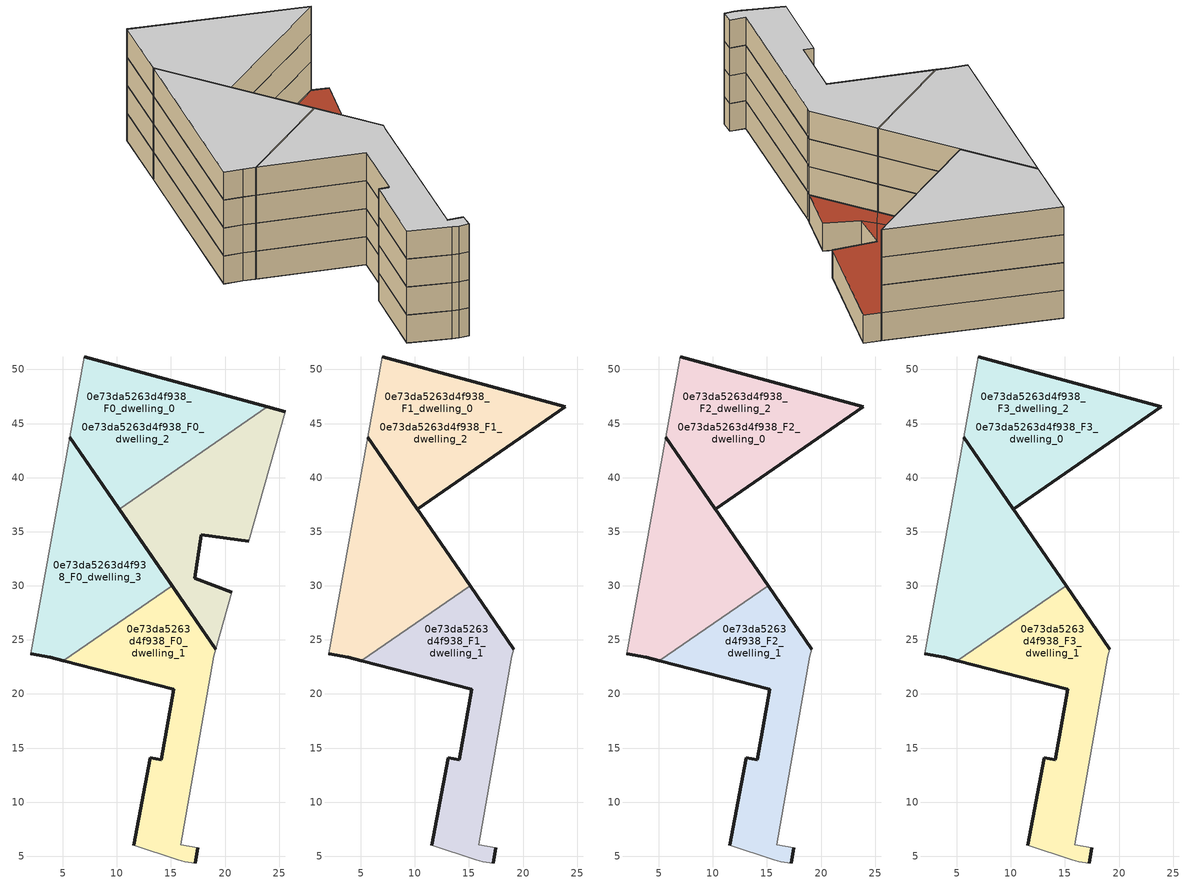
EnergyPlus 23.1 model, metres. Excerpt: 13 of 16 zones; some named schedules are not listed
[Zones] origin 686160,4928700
0e73da5263d4f938_F0_dwelling_0
 floor ground (EU_floor_Construction): 23.92,46.54 6.97,51.15 5.63,43.73 10.22,37.09 z0; 15.1,30.02 5.63,43.73 2.02,23.73 3.82,23.38 5.03,23.07 z0; 22.19,34.1 25.58,46.09 23.92,46.54 10.22,37.09 15.1,30.02 17.78,34.72 z0; 17.22,30.68 17.78,34.72 15.1,30.02 z0; 19.15,24.14 20.6,29.4 17.22,30.68 15.1,30.02 z0
 wall outside (EU_wall_Construction): 5.63,43.73 15.1,30.02 / 5.03,23.07 3.82,23.38 2.02,23.73 z0:3
 wall adiabatic (EU_wall_Construction): 2.02,23.73 5.63,43.73 z0:3
 wall to 0e73da5263d4f938_F0_dwelling_1 (EU_wall_Construction): 15.1,30.02 5.03,23.07 z0:3
 roof outside (EU_floor_Construction): 5.63,43.73 15.1,30.02 5.03,23.07 3.82,23.38 2.02,23.73 z3; 5.63,43.73 11.03,37.65 10.22,37.09 z3; 11.03,37.65 16.16,31.88 15.1,30.02 10.22,37.09 z3; 23.92,46.54 11.03,37.65 5.63,43.73 6.97,51.15 z3; 25.58,46.09 22.19,34.1 17.78,34.72 16.16,31.88 11.03,37.65 23.92,46.54 z3; 20.6,29.4 19.15,24.14 15.1,30.02 16.16,31.88 17.22,30.68 z3
0e73da5263d4f938_F0_dwelling_1
 floor ground (EU_floor_Construction): 17.26,4.37 17.46,5.79 15.88,6.04 18.97,23.47 19.15,24.14 15.1,30.02 5.03,23.07 15.28,20.43 14.1,13.9 13.08,14.09 11.58,6.02 15.64,4.66 16.28,4.48 z0
 wall outside (EU_wall_Construction): 11.58,6.02 13.08,14.09 14.1,13.9 15.28,20.43 5.03,23.07 / 15.1,30.02 19.15,24.14 / 17.46,5.79 17.26,4.37 z0:3
 wall adiabatic (EU_wall_Construction): 17.26,4.37 16.28,4.48 15.64,4.66 11.58,6.02 / 19.15,24.14 18.97,23.47 15.88,6.04 17.46,5.79 z0:3
0e73da5263d4f938_F0_dwelling_2
 floor ground (EU_floor_Construction): 23.92,46.54 6.97,51.15 5.63,43.73 10.22,37.09 z0; 15.1,30.02 5.63,43.73 2.02,23.73 3.82,23.38 5.03,23.07 z0
 wall outside (EU_wall_Construction): 10.22,37.09 5.63,43.73 / 6.97,51.15 23.92,46.54 z0:3
 wall adiabatic (EU_wall_Construction): 5.63,43.73 6.97,51.15 z0:3
 wall to 0e73da5263d4f938_F0_dwelling_3 (EU_wall_Construction): 23.92,46.54 10.22,37.09 z0:3
0e73da5263d4f938_F0_dwelling_3
 floor ground (EU_floor_Construction): 15.1,30.02 5.63,43.73 2.02,23.73 3.82,23.38 5.03,23.07 z0; 22.19,34.1 25.58,46.09 23.92,46.54 10.22,37.09 15.1,30.02 17.78,34.72 z0; 17.22,30.68 17.78,34.72 15.1,30.02 z0; 19.15,24.14 20.6,29.4 17.22,30.68 15.1,30.02 z0
 wall outside (EU_wall_Construction): 19.15,24.14 10.22,37.09 / 23.92,46.54 25.58,46.09 / 22.19,34.1 17.78,34.72 17.22,30.68 20.6,29.4 z0:3
 wall adiabatic (EU_wall_Construction): 20.6,29.4 19.15,24.14 / 25.58,46.09 22.19,34.1 z0:3
 roof outside (EU_roof_Construction): 5.63,43.73 15.1,30.02 5.03,23.07 3.82,23.38 2.02,23.73 z3; 11.03,37.65 16.16,31.88 15.1,30.02 10.22,37.09 z3; 20.6,29.4 19.15,24.14 15.1,30.02 17.22,30.68 z3; 5.63,43.73 11.03,37.65 10.22,37.09 z3; 25.58,46.09 22.19,34.1 17.78,34.72 16.16,31.88 11.03,37.65 23.92,46.54 z3; 17.78,34.72 17.22,30.68 16.16,31.88 z3; 16.16,31.88 17.22,30.68 15.1,30.02 z3
0e73da5263d4f938_F1_dwelling_0
 floor outside (EU_floor_Construction): 23.92,46.54 6.97,51.15 5.63,43.73 10.22,37.09 z3; 15.1,30.02 5.63,43.73 2.02,23.73 3.82,23.38 5.03,23.07 z3
 wall outside (EU_wall_Construction): 5.63,43.73 15.1,30.02 / 5.03,23.07 3.82,23.38 2.02,23.73 z3:6
 wall adiabatic (EU_wall_Construction): 2.02,23.73 5.63,43.73 z3:6
 wall to 0e73da5263d4f938_F1_dwelling_1 (EU_wall_Construction): 15.1,30.02 5.03,23.07 z3:6
0e73da5263d4f938_F1_dwelling_1
 floor to 0e73da5263d4f938_F0_dwelling_1 (EU_floor_Construction): 17.26,4.37 17.46,5.79 15.88,6.04 18.97,23.47 19.15,24.14 15.1,30.02 5.03,23.07 15.28,20.43 14.1,13.9 13.08,14.09 11.58,6.02 15.64,4.66 16.28,4.48 z3
 wall outside (EU_wall_Construction): 11.58,6.02 13.08,14.09 14.1,13.9 15.28,20.43 5.03,23.07 / 15.1,30.02 19.15,24.14 / 17.46,5.79 17.26,4.37 z3:6
 wall adiabatic (EU_wall_Construction): 17.26,4.37 16.28,4.48 15.64,4.66 11.58,6.02 / 19.15,24.14 18.97,23.47 15.88,6.04 17.46,5.79 z3:6
0e73da5263d4f938_F1_dwelling_2
 floor to 0e73da5263d4f938_F0_dwelling_2 (EU_floor_Construction): 23.92,46.54 6.97,51.15 5.63,43.73 10.22,37.09 z3; 15.1,30.02 5.63,43.73 2.02,23.73 3.82,23.38 5.03,23.07 z3
 wall outside (EU_wall_Construction): 6.97,51.15 23.92,46.54 10.22,37.09 5.63,43.73 z3:6
 wall adiabatic (EU_wall_Construction): 5.63,43.73 6.97,51.15 z3:6
0e73da5263d4f938_F2_dwelling_0
 floor outside (EU_floor_Construction): 23.92,46.54 6.97,51.15 5.63,43.73 10.22,37.09 z6; 15.1,30.02 5.63,43.73 2.02,23.73 3.82,23.38 5.03,23.07 z6
 wall outside (EU_wall_Construction): 5.63,43.73 15.1,30.02 / 5.03,23.07 3.82,23.38 2.02,23.73 z6:9
 wall adiabatic (EU_wall_Construction): 2.02,23.73 5.63,43.73 z6:9
 wall to 0e73da5263d4f938_F2_dwelling_1 (EU_wall_Construction): 15.1,30.02 5.03,23.07 z6:9
0e73da5263d4f938_F2_dwelling_1
 floor to 0e73da5263d4f938_F1_dwelling_1 (EU_floor_Construction): 17.26,4.37 17.46,5.79 15.88,6.04 18.97,23.47 19.15,24.14 15.1,30.02 5.03,23.07 15.28,20.43 14.1,13.9 13.08,14.09 11.58,6.02 15.64,4.66 16.28,4.48 z6
 wall outside (EU_wall_Construction): 11.58,6.02 13.08,14.09 14.1,13.9 15.28,20.43 5.03,23.07 / 15.1,30.02 19.15,24.14 / 17.46,5.79 17.26,4.37 z6:9
 wall adiabatic (EU_wall_Construction): 17.26,4.37 16.28,4.48 15.64,4.66 11.58,6.02 / 19.15,24.14 18.97,23.47 15.88,6.04 17.46,5.79 z6:9
0e73da5263d4f938_F2_dwelling_2
 floor to 0e73da5263d4f938_F1_dwelling_2 (EU_floor_Construction): 23.92,46.54 6.97,51.15 5.63,43.73 10.22,37.09 z6; 15.1,30.02 5.63,43.73 2.02,23.73 3.82,23.38 5.03,23.07 z6
 wall outside (EU_wall_Construction): 6.97,51.15 23.92,46.54 10.22,37.09 5.63,43.73 z6:9
 wall adiabatic (EU_wall_Construction): 5.63,43.73 6.97,51.15 z6:9
0e73da5263d4f938_F3_dwelling_0
 floor outside (EU_floor_Construction): 23.92,46.54 6.97,51.15 5.63,43.73 10.22,37.09 z9; 15.1,30.02 5.63,43.73 2.02,23.73 3.82,23.38 5.03,23.07 z9
 wall outside (EU_wall_Construction): 5.63,43.73 15.1,30.02 / 5.03,23.07 3.82,23.38 2.02,23.73 z9:12
 wall adiabatic (EU_wall_Construction): 2.02,23.73 5.63,43.73 z9:12
 wall to 0e73da5263d4f938_F3_dwelling_1 (EU_wall_Construction): 15.1,30.02 5.03,23.07 z9:12
 ceiling to 0e73da5263d4f938_F4_dwelling_2 (EU_floor_Construction): 5.63,43.73 15.1,30.02 5.03,23.07 3.82,23.38 2.02,23.73 z12; 23.92,46.54 10.22,37.09 5.63,43.73 6.97,51.15 z12
0e73da5263d4f938_F3_dwelling_1
 floor to 0e73da5263d4f938_F2_dwelling_1 (EU_floor_Construction): 17.26,4.37 17.46,5.79 15.88,6.04 18.97,23.47 19.15,24.14 15.1,30.02 5.03,23.07 15.28,20.43 14.1,13.9 13.08,14.09 11.58,6.02 15.64,4.66 16.28,4.48 z9
 wall outside (EU_wall_Construction): 11.58,6.02 13.08,14.09 14.1,13.9 15.28,20.43 5.03,23.07 / 15.1,30.02 19.15,24.14 / 17.46,5.79 17.26,4.37 z9:12
 wall adiabatic (EU_wall_Construction): 17.26,4.37 16.28,4.48 15.64,4.66 11.58,6.02 / 19.15,24.14 18.97,23.47 15.88,6.04 17.46,5.79 z9:12
 ceiling to 0e73da5263d4f938_F4_dwelling_1 (EU_floor_Construction): 15.1,30.02 19.15,24.14 18.97,23.47 15.88,6.04 17.46,5.79 17.26,4.37 16.28,4.48 15.64,4.66 11.58,6.02 13.08,14.09 14.1,13.9 15.28,20.43 5.03,23.07 z12
0e73da5263d4f938_F3_dwelling_2
 floor to 0e73da5263d4f938_F2_dwelling_2 (EU_floor_Construction): 23.92,46.54 6.97,51.15 5.63,43.73 10.22,37.09 z9; 15.1,30.02 5.63,43.73 2.02,23.73 3.82,23.38 5.03,23.07 z9
 wall outside (EU_wall_Construction): 6.97,51.15 23.92,46.54 10.22,37.09 5.63,43.73 z9:12
 wall adiabatic (EU_wall_Construction): 5.63,43.73 6.97,51.15 z9:12
 ceiling to 0e73da5263d4f938_F4_dwelling_2 (EU_floor_Construction): 5.63,43.73 15.1,30.02 5.03,23.07 3.82,23.38 2.02,23.73 z12; 23.92,46.54 10.22,37.09 5.63,43.73 6.97,51.15 z12
[Building]
EU S2 Campaign: North Axis=0; Terrain=City; Solar Distribution=FullExterior
[Site:Location]
Bologna: Latitude=44.5; Longitude=11.25; Time Zone=1; Elevation=37
[SizingPeriod:WeatherFileDays]
AnnualSizingPeriod: Begin Month=1; Begin Day of Month=1; End Month=12; End Day of Month=31; Day of Week for Start Day=Monday; Use Weather File Daylight Saving Period=No; Use Weather File Rain and Snow Indicators=No
[MATERIAL]
EU_InternalMass_Material: Roughness=MediumRough; Thickness=0.1; Conductivity=1; Density=1800; Specific Heat=900; Thermal Absorptance=0.9; Solar Absorptance=0.7; Visible Absorptance=0.7
[MATERIAL:NOMASS] Roughness=MediumRough; Thermal Absorptance=0.9; Solar Absorptance=0.7; Visible Absorptance=0.7
Name | Thermal Resistance
EU_wall_NoMass | 0.905828
EU_roof_NoMass | 0.37593
EU_floor_NoMass | 0.67114
[CONSTRUCTION]
EU_wall_Construction: EU_wall_NoMass
EU_roof_Construction: EU_roof_NoMass
EU_floor_Construction: EU_floor_NoMass
EU_InternalMass_Construction: EU_InternalMass_Material
[ZONE] Type=1; Multiplier=1; Ceiling Height=autocalculate; Floor Area=autocalculate; Part of Total Floor Area=Yes
Name | Volume
0e73da5263d4f938_F0_dwelling_0 | 1198.4
0e73da5263d4f938_F1_dwelling_0; 0e73da5263d4f938_F2_dwelling_0; 0e73da5263d4f938_F3_dwelling_0; 0e73da5263d4f938_F2_dwelling_2; 0e73da5263d4f938_F3_dwelling_2 | 798.926
0e73da5263d4f938_F0_dwelling_1 | 399.466
0e73da5263d4f938_F1_dwelling_1; 0e73da5263d4f938_F2_dwelling_1; 0e73da5263d4f938_F3_dwelling_1 | 399.465
0e73da5263d4f938_F0_dwelling_2; 0e73da5263d4f938_F1_dwelling_2 | 798.927
0e73da5263d4f938_F0_dwelling_3 | 798.921
[INTERNALMASS] Construction=EU_InternalMass_Construction
Name | Zone or ZoneList | Surface Area
0e73da5263d4f938_F0_dwelling_0_EU_InternalMass | 0e73da5263d4f938_F0_dwelling_0 | 133.151
0e73da5263d4f938_F0_dwelling_1_EU_InternalMass | 0e73da5263d4f938_F0_dwelling_1 | 133.155
0e73da5263d4f938_F0_dwelling_2_EU_InternalMass | 0e73da5263d4f938_F0_dwelling_2 | 133.158
0e73da5263d4f938_F0_dwelling_3_EU_InternalMass | 0e73da5263d4f938_F0_dwelling_3 | 133.157
0e73da5263d4f938_F1_dwelling_0_EU_InternalMass | 0e73da5263d4f938_F1_dwelling_0 | 177.537
0e73da5263d4f938_F1_dwelling_1_EU_InternalMass | 0e73da5263d4f938_F1_dwelling_1 | 177.542
0e73da5263d4f938_F1_dwelling_2_EU_InternalMass | 0e73da5263d4f938_F1_dwelling_2 | 177.541
0e73da5263d4f938_F2_dwelling_0_EU_InternalMass | 0e73da5263d4f938_F2_dwelling_0 | 177.537
0e73da5263d4f938_F2_dwelling_1_EU_InternalMass | 0e73da5263d4f938_F2_dwelling_1 | 177.542
0e73da5263d4f938_F2_dwelling_2_EU_InternalMass | 0e73da5263d4f938_F2_dwelling_2 | 177.541
0e73da5263d4f938_F3_dwelling_0_EU_InternalMass | 0e73da5263d4f938_F3_dwelling_0 | 177.537
0e73da5263d4f938_F3_dwelling_1_EU_InternalMass | 0e73da5263d4f938_F3_dwelling_1 | 177.542
0e73da5263d4f938_F3_dwelling_2_EU_InternalMass | 0e73da5263d4f938_F3_dwelling_2 | 177.541
[OTHEREQUIPMENT] Fuel Type=Electricity; Design Level Calculation Method=Watts/Area; Power per Zone Floor Area=1; Fraction Latent=0; Fraction Radiant=0; Fraction Lost=0; Carbon Dioxide Generation Rate=0; EndUse Subcategory=EU_Step8_InternalGains
Name | Zone or ZoneList or Space or SpaceList | Schedule
EU_Step8_InternalGain_0e73da5263d4f938_F0_dwelling_0_f000 | 0e73da5263d4f938_F0_dwelling_0 | EU_Step8_GainSchedule_0e73da5263d4f938_F0_dwelling_0_f000
EU_Step8_InternalGain_0e73da5263d4f938_F0_dwelling_1_f000 | 0e73da5263d4f938_F0_dwelling_1 | EU_Step8_GainSchedule_0e73da5263d4f938_F0_dwelling_1_f000
EU_Step8_InternalGain_0e73da5263d4f938_F0_dwelling_2_f000 | 0e73da5263d4f938_F0_dwelling_2 | EU_Step8_GainSchedule_0e73da5263d4f938_F0_dwelling_2_f000
EU_Step8_InternalGain_0e73da5263d4f938_F0_dwelling_3_f000 | 0e73da5263d4f938_F0_dwelling_3 | EU_Step8_GainSchedule_0e73da5263d4f938_F0_dwelling_3_f000
EU_Step8_InternalGain_0e73da5263d4f938_F1_dwelling_0_f000 | 0e73da5263d4f938_F1_dwelling_0 | EU_Step8_GainSchedule_0e73da5263d4f938_F1_dwelling_0_f000
EU_Step8_InternalGain_0e73da5263d4f938_F1_dwelling_1_f000 | 0e73da5263d4f938_F1_dwelling_1 | EU_Step8_GainSchedule_0e73da5263d4f938_F1_dwelling_1_f000
EU_Step8_InternalGain_0e73da5263d4f938_F1_dwelling_2_f000 | 0e73da5263d4f938_F1_dwelling_2 | EU_Step8_GainSchedule_0e73da5263d4f938_F1_dwelling_2_f000
EU_Step8_InternalGain_0e73da5263d4f938_F2_dwelling_0_f000 | 0e73da5263d4f938_F2_dwelling_0 | EU_Step8_GainSchedule_0e73da5263d4f938_F2_dwelling_0_f000
EU_Step8_InternalGain_0e73da5263d4f938_F2_dwelling_1_f000 | 0e73da5263d4f938_F2_dwelling_1 | EU_Step8_GainSchedule_0e73da5263d4f938_F2_dwelling_1_f000
EU_Step8_InternalGain_0e73da5263d4f938_F2_dwelling_2_f000 | 0e73da5263d4f938_F2_dwelling_2 | EU_Step8_GainSchedule_0e73da5263d4f938_F2_dwelling_2_f000
EU_Step8_InternalGain_0e73da5263d4f938_F3_dwelling_0_f000 | 0e73da5263d4f938_F3_dwelling_0 | EU_Step8_GainSchedule_0e73da5263d4f938_F3_dwelling_0_f000
EU_Step8_InternalGain_0e73da5263d4f938_F3_dwelling_1_f000 | 0e73da5263d4f938_F3_dwelling_1 | EU_Step8_GainSchedule_0e73da5263d4f938_F3_dwelling_1_f000
EU_Step8_InternalGain_0e73da5263d4f938_F3_dwelling_2_f000 | 0e73da5263d4f938_F3_dwelling_2 | EU_Step8_GainSchedule_0e73da5263d4f938_F3_dwelling_2_f000
[ZONEVENTILATION:DESIGNFLOWRATE] Schedule=EU_AlwaysOn; Design Flow Rate Calculation Method=AirChanges/Hour; Air Changes per Hour=0.73129; Ventilation Type=Natural; Fan Pressure Rise=0; Fan Total Efficiency=1; Constant Term Coefficient=1; Temperature Term Coefficient=0; Velocity Term Coefficient=0; Velocity Squared Term Coefficient=0; Minimum Indoor Temperature=-100; Maximum Indoor Temperature=100; Delta Temperature=-100; Minimum Outdoor Temperature=-100; Maximum Outdoor Temperature=100; Maximum Wind Speed=40
Name | Zone or ZoneList or Space or SpaceList
EU_ConstantAir_0e73da5263d4f938_F0_dwelling_0 | 0e73da5263d4f938_F0_dwelling_0
EU_ConstantAir_0e73da5263d4f938_F0_dwelling_1 | 0e73da5263d4f938_F0_dwelling_1
EU_ConstantAir_0e73da5263d4f938_F0_dwelling_2 | 0e73da5263d4f938_F0_dwelling_2
EU_ConstantAir_0e73da5263d4f938_F0_dwelling_3 | 0e73da5263d4f938_F0_dwelling_3
EU_ConstantAir_0e73da5263d4f938_F1_dwelling_0 | 0e73da5263d4f938_F1_dwelling_0
EU_ConstantAir_0e73da5263d4f938_F1_dwelling_1 | 0e73da5263d4f938_F1_dwelling_1
EU_ConstantAir_0e73da5263d4f938_F1_dwelling_2 | 0e73da5263d4f938_F1_dwelling_2
EU_ConstantAir_0e73da5263d4f938_F2_dwelling_0 | 0e73da5263d4f938_F2_dwelling_0
EU_ConstantAir_0e73da5263d4f938_F2_dwelling_1 | 0e73da5263d4f938_F2_dwelling_1
EU_ConstantAir_0e73da5263d4f938_F2_dwelling_2 | 0e73da5263d4f938_F2_dwelling_2
EU_ConstantAir_0e73da5263d4f938_F3_dwelling_0 | 0e73da5263d4f938_F3_dwelling_0
EU_ConstantAir_0e73da5263d4f938_F3_dwelling_1 | 0e73da5263d4f938_F3_dwelling_1
EU_ConstantAir_0e73da5263d4f938_F3_dwelling_2 | 0e73da5263d4f938_F3_dwelling_2
[HVACTEMPLATE:THERMOSTAT] Constant Heating Setpoint=20; Constant Cooling Setpoint=50
EU_HeatOnly_0e73da5263d4f938_F0_dwelling_0; EU_HeatOnly_0e73da5263d4f938_F0_dwelling_1; EU_HeatOnly_0e73da5263d4f938_F0_dwelling_2; EU_HeatOnly_0e73da5263d4f938_F0_dwelling_3; EU_HeatOnly_0e73da5263d4f938_F1_dwelling_0; EU_HeatOnly_0e73da5263d4f938_F1_dwelling_1; EU_HeatOnly_0e73da5263d4f938_F1_dwelling_2; EU_HeatOnly_0e73da5263d4f938_F2_dwelling_0; EU_HeatOnly_0e73da5263d4f938_F2_dwelling_1; EU_HeatOnly_0e73da5263d4f938_F2_dwelling_2; EU_HeatOnly_0e73da5263d4f938_F3_dwelling_0; EU_HeatOnly_0e73da5263d4f938_F3_dwelling_1; EU_HeatOnly_0e73da5263d4f938_F3_dwelling_2; EU_HeatOnly_0e73da5263d4f938_F4_dwelling_0; EU_HeatOnly_0e73da5263d4f938_F4_dwelling_1; EU_HeatOnly_0e73da5263d4f938_F4_dwelling_2
[HVACTEMPLATE:ZONE:IDEALLOADSAIRSYSTEM] System Availability Schedule=EU_AlwaysOn; Maximum Heating Supply Air Temperature=50; Minimum Cooling Supply Air Temperature=13; Maximum Heating Supply Air Humidity Ratio=0.0156; Minimum Cooling Supply Air Humidity Ratio=0.0077; Heating Limit=NoLimit; Cooling Limit=NoLimit; Heating Availability Schedule=EU_AlwaysOn; Cooling Availability Schedule=EU_CoolingOff; Dehumidification Control Type=ConstantSensibleHeatRatio; Cooling Sensible Heat Ratio=0.7; Dehumidification Setpoint=60; Humidification Control Type=None; Humidification Setpoint=30; Outdoor Air Method=None; Outdoor Air Flow Rate per Person=0.00944; Outdoor Air Flow Rate per Zone Floor Area=0; Outdoor Air Flow Rate per Zone=0; Demand Controlled Ventilation Type=None; Outdoor Air Economizer Type=NoEconomizer; Heat Recovery Type=None; Sensible Heat Recovery Effectiveness=0.7; Latent Heat Recovery Effectiveness=0.65
Name | Template Thermostat
0e73da5263d4f938_F0_dwelling_0 | EU_HeatOnly_0e73da5263d4f938_F0_dwelling_0
0e73da5263d4f938_F0_dwelling_1 | EU_HeatOnly_0e73da5263d4f938_F0_dwelling_1
0e73da5263d4f938_F0_dwelling_2 | EU_HeatOnly_0e73da5263d4f938_F0_dwelling_2
0e73da5263d4f938_F0_dwelling_3 | EU_HeatOnly_0e73da5263d4f938_F0_dwelling_3
0e73da5263d4f938_F1_dwelling_0 | EU_HeatOnly_0e73da5263d4f938_F1_dwelling_0
0e73da5263d4f938_F1_dwelling_1 | EU_HeatOnly_0e73da5263d4f938_F1_dwelling_1
0e73da5263d4f938_F1_dwelling_2 | EU_HeatOnly_0e73da5263d4f938_F1_dwelling_2
0e73da5263d4f938_F2_dwelling_0 | EU_HeatOnly_0e73da5263d4f938_F2_dwelling_0
0e73da5263d4f938_F2_dwelling_1 | EU_HeatOnly_0e73da5263d4f938_F2_dwelling_1
0e73da5263d4f938_F2_dwelling_2 | EU_HeatOnly_0e73da5263d4f938_F2_dwelling_2
0e73da5263d4f938_F3_dwelling_0 | EU_HeatOnly_0e73da5263d4f938_F3_dwelling_0
0e73da5263d4f938_F3_dwelling_1 | EU_HeatOnly_0e73da5263d4f938_F3_dwelling_1
0e73da5263d4f938_F3_dwelling_2 | EU_HeatOnly_0e73da5263d4f938_F3_dwelling_2
[SIZING:ZONE] Zone Cooling Design Supply Air Temperature Input Method=SupplyAirTemperature; Zone Cooling Design Supply Air Temperature=13; Zone Heating Design Supply Air Temperature Input Method=SupplyAirTemperature; Zone Heating Design Supply Air Temperature=50; Zone Cooling Design Supply Air Humidity Ratio=0.008; Zone Heating Design Supply Air Humidity Ratio=0.008; Cooling Design Air Flow Method=DesignDay; Cooling Design Air Flow Rate=0; Cooling Minimum Air Flow per Zone Floor Area=0.000762; Cooling Minimum Air Flow=0; Cooling Minimum Air Flow Fraction=0.2; Heating Design Air Flow Method=DesignDay; Heating Design Air Flow Rate=0; Heating Maximum Air Flow per Zone Floor Area=0.002032; Heating Maximum Air Flow=0.141576; Heating Maximum Air Flow Fraction=0.3; Account for Dedicated Outdoor Air System=No; Dedicated Outdoor Air System Control Strategy=NeutralSupplyAir; Dedicated Outdoor Air Low Setpoint Temperature for Design=autosize; Dedicated Outdoor Air High Setpoint Temperature for Design=autosize; Zone Load Sizing Method=Sensible Load Only No Latent Load; Zone Latent Cooling Design Supply Air Humidity Ratio Input Method=HumidityRatioDifference; Zone Cooling Design Supply Air Humidity Ratio Difference=0.005; Zone Latent Heating Design Supply Air Humidity Ratio Input Method=HumidityRatioDifference; Zone Humidification Design Supply Air Humidity Ratio Difference=0.005
0e73da5263d4f938_F0_dwelling_0; 0e73da5263d4f938_F0_dwelling_1; 0e73da5263d4f938_F0_dwelling_2; 0e73da5263d4f938_F0_dwelling_3; 0e73da5263d4f938_F1_dwelling_0; 0e73da5263d4f938_F1_dwelling_1; 0e73da5263d4f938_F1_dwelling_2; 0e73da5263d4f938_F2_dwelling_0; 0e73da5263d4f938_F2_dwelling_1; 0e73da5263d4f938_F2_dwelling_2; 0e73da5263d4f938_F3_dwelling_0; 0e73da5263d4f938_F3_dwelling_1; 0e73da5263d4f938_F3_dwelling_2
